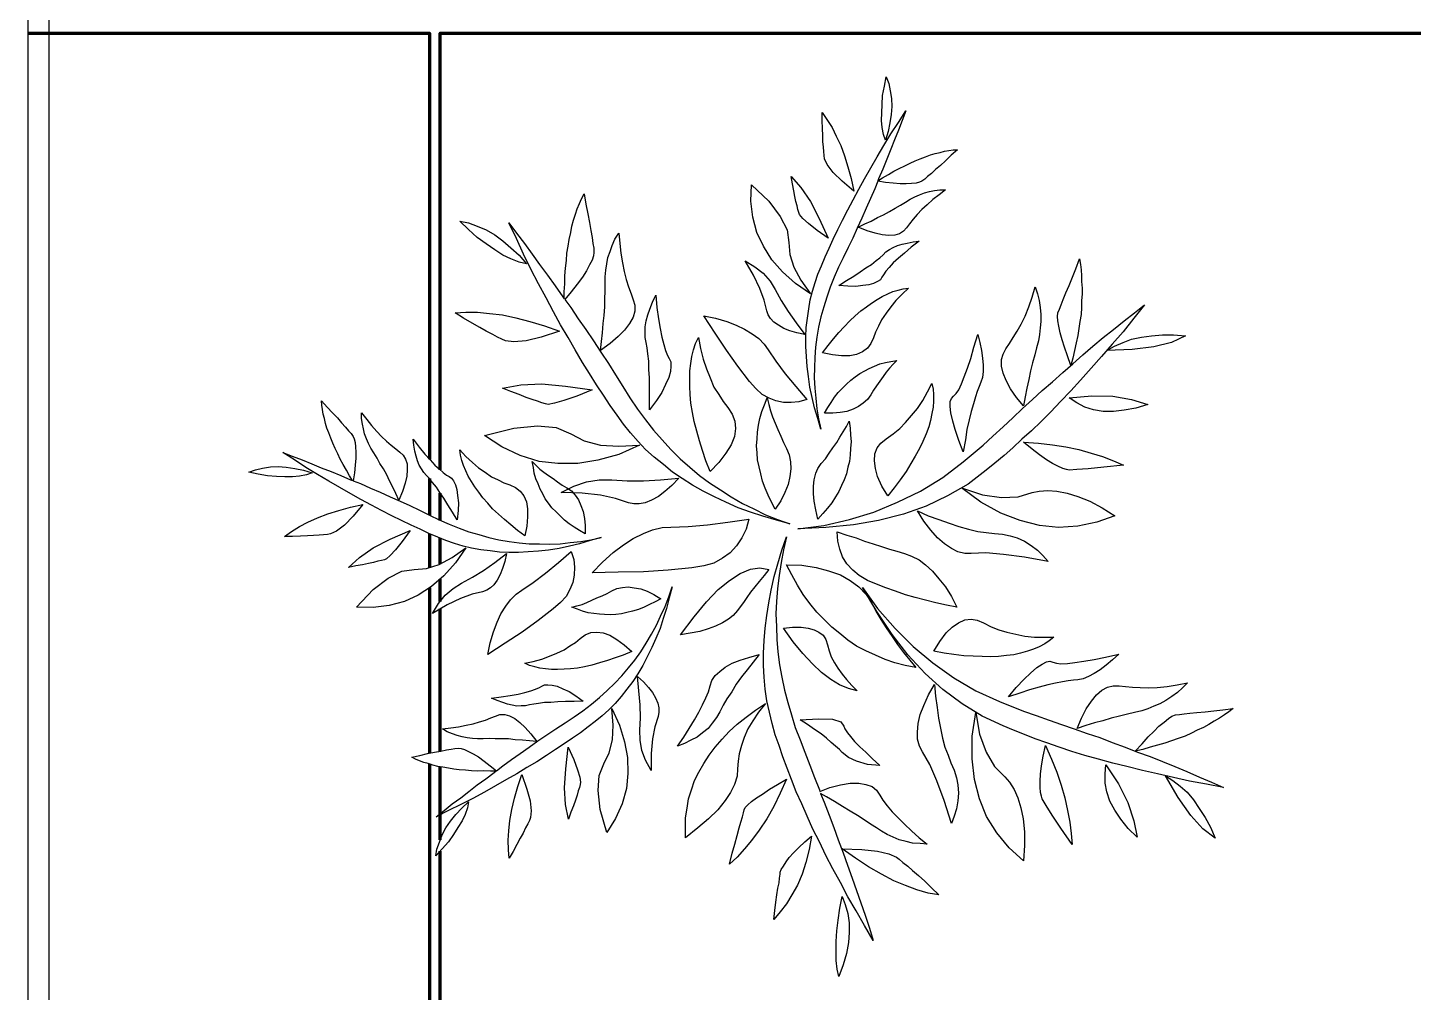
# Model space of a CAD drawing. Header units: millimetres. Extents: x 1825 to 3949, y 402 to 2672.
# Drawn here: x 2618.2 to 2682.7, y 1240.5 to 1285.5 of the extents above; entities that cross this region are included whole.
import ezdxf

# ---------------------------------------------------------------- set-up
doc = ezdxf.new("R2010")
doc.units = ezdxf.units.MM
doc.header["$MEASUREMENT"] = 0
doc.linetypes.add('ACAD_ISO04W100', pattern=[30, 24, -3, 0, -3])
doc.layers.add('A-DETL-MCUT', color=4, linetype='Continuous', lineweight=25)
doc.layers.add('A-WALL-PATT', color=5, linetype='Continuous', lineweight=18)
doc.layers.add('ALBERI', color=94, linetype='Continuous')
doc.layers.add('linee sezione', color=3, linetype='ACAD_ISO04W100')

msp = doc.modelspace()

# ---------------------------------------------------------------- linework, layer by layer
at = {"layer": 'A-DETL-MCUT'}
msp.add_lwpolyline([(2619.196, 1357.003), (2618.196, 1357.003), (2618.196, 1227.304), (2619.196, 1227.304)], close=True, dxfattribs=at)
at = {"layer": 'A-WALL-PATT', "lineweight": 100}
for points in [[(2618.196, 1285.213), (2636.905, 1285.213), (2636.905, 1265.37)], [(2637.405, 1285.213), (2690.273, 1285.213)], [(2637.405, 1264.871), (2637.405, 1285.213), (2682.718, 1285.213)], [(2636.905, 1264.474), (2636.905, 1262.768)], [(2637.405, 1262.524), (2637.405, 1263.794)], [(2636.905, 1261.903), (2636.905, 1260.326)], [(2637.405, 1260.492), (2637.405, 1261.698)], [(2637.405, 1258.744), (2637.405, 1259.792)], [(2636.905, 1259.379), (2636.905, 1251.678)], [(2637.405, 1251.768), (2637.405, 1258.402)], [(2636.905, 1251.178), (2636.905, 1227.302)], [(2637.405, 1247.644), (2637.405, 1251.051)], [(2637.405, 1227.302), (2637.405, 1247.124)]]:
    msp.add_lwpolyline(points, dxfattribs=at)
at = {"layer": 'ALBERI', "linetype": 'Continuous'}
for points in [[(2658.172, 1283.168), (2658.291, 1282.865), (2658.359, 1282.529), (2658.421, 1282.165), (2658.438, 1281.798), (2658.41, 1281.426), (2658.349, 1281.032), (2658.27, 1280.628), (2658.147, 1280.22), (2658.049, 1280.49), (2657.992, 1280.809), (2657.951, 1281.138), (2657.962, 1281.5), (2657.979, 1281.889), (2658.002, 1282.305), (2658.087, 1282.737), (2658.172, 1283.168)], [(2657.78, 1278.311), (2657.642, 1277.965), (2657.434, 1277.503), (2657.242, 1277.053), (2657.034, 1276.591), (2656.826, 1276.13), (2656.618, 1275.669), (2656.399, 1275.224), (2656.174, 1274.752), (2655.955, 1274.308), (2655.747, 1273.847), (2655.566, 1273.379), (2655.403, 1272.922), (2655.267, 1272.459), (2655.131, 1271.995), (2655.023, 1271.525), (2654.942, 1271.049), (2654.879, 1270.584), (2654.843, 1270.112), (2654.834, 1269.633), (2654.826, 1269.155), (2654.845, 1268.671), (2654.898, 1268.207), (2654.945, 1267.716), (2655.026, 1267.246), (2655.135, 1266.77), (2654.988, 1267.27), (2654.841, 1267.769), (2654.733, 1268.245), (2654.624, 1268.721), (2654.55, 1269.219), (2654.496, 1269.682), (2654.46, 1270.156), (2654.434, 1270.613), (2654.436, 1271.064), (2654.449, 1271.498), (2654.506, 1271.935), (2654.563, 1272.373), (2654.631, 1272.794), (2654.738, 1273.192), (2654.861, 1273.6), (2654.994, 1273.991), (2655.156, 1274.376), (2655.324, 1274.788), (2655.519, 1275.194), (2655.704, 1275.617), (2655.923, 1276.062), (2656.142, 1276.506), (2656.384, 1276.989), (2656.637, 1277.454), (2656.896, 1277.947), (2657.166, 1278.424), (2657.459, 1278.938), (2657.752, 1279.453), (2658.062, 1279.978), (2658.389, 1280.514), (2658.744, 1281.043), (2659.088, 1281.589), (2658.914, 1281.149), (2658.751, 1280.692), (2658.559, 1280.242), (2658.385, 1279.802), (2658.205, 1279.334), (2658.014, 1278.883), (2657.822, 1278.432), (2657.786, 1278.339), (2658.007, 1278.477), (2658.273, 1278.62), (2658.528, 1278.779), (2658.777, 1278.911), (2659.036, 1279.026), (2659.285, 1279.158), (2659.527, 1279.262), (2659.752, 1279.356), (2660.005, 1279.443), (2660.23, 1279.536), (2660.449, 1279.602), (2660.679, 1279.651), (2660.881, 1279.707), (2661.093, 1279.745), (2661.289, 1279.773), (2661.495, 1279.783), (2661.204, 1279.53), (2660.94, 1279.271), (2660.7, 1279.05), (2660.467, 1278.856), (2660.277, 1278.667), (2660.101, 1278.533), (2659.969, 1278.403), (2659.833, 1278.318), (2659.721, 1278.271), (2659.563, 1278.22), (2659.357, 1278.21), (2659.106, 1278.195), (2658.828, 1278.186), (2658.501, 1278.218), (2658.146, 1278.256), (2657.78, 1278.311)], [(2656.67, 1277.854), (2656.122, 1278.315), (2655.705, 1278.717), (2655.427, 1279.086), (2655.301, 1279.363), (2655.278, 1279.514), (2655.261, 1279.692), (2655.25, 1279.898), (2655.224, 1280.166), (2655.216, 1280.445), (2655.203, 1280.768), (2655.186, 1281.135), (2655.186, 1281.514), (2655.415, 1281.184), (2655.649, 1280.81), (2655.849, 1280.415), (2656.053, 1279.975), (2656.234, 1279.497), (2656.392, 1278.98), (2656.543, 1278.436), (2656.67, 1277.854)], [(2655.466, 1275.658), (2654.953, 1276.023), (2654.562, 1276.346), (2654.296, 1276.582), (2654.135, 1276.765), (2654.099, 1276.86), (2654.058, 1277.001), (2654.024, 1277.169), (2653.969, 1277.371), (2653.92, 1277.6), (2653.867, 1277.874), (2653.809, 1278.193), (2653.741, 1278.529), (2654.205, 1278.015), (2654.653, 1277.373), (2655.053, 1276.582), (2655.466, 1275.658)], [(2643.208, 1272.813), (2643.484, 1272.437), (2643.835, 1271.911), (2644.186, 1271.409), (2644.537, 1270.883), (2644.888, 1270.357), (2645.238, 1269.83), (2645.564, 1269.304), (2645.915, 1268.752), (2646.241, 1268.226), (2646.592, 1267.7), (2646.968, 1267.198), (2647.344, 1266.722), (2647.745, 1266.271), (2648.146, 1265.82), (2648.572, 1265.393), (2649.024, 1264.992), (2649.475, 1264.616), (2649.951, 1264.265), (2650.452, 1263.94), (2650.954, 1263.614), (2651.48, 1263.313), (2652.006, 1263.062), (2652.558, 1262.787), (2653.109, 1262.561), (2653.686, 1262.36), (2653.059, 1262.536), (2652.433, 1262.711), (2651.856, 1262.912), (2651.28, 1263.112), (2650.703, 1263.363), (2650.177, 1263.614), (2649.65, 1263.889), (2649.149, 1264.165), (2648.673, 1264.466), (2648.221, 1264.767), (2647.795, 1265.118), (2647.369, 1265.469), (2646.968, 1265.82), (2646.617, 1266.196), (2646.266, 1266.597), (2645.94, 1266.998), (2645.64, 1267.424), (2645.314, 1267.875), (2645.013, 1268.351), (2644.687, 1268.828), (2644.361, 1269.354), (2644.035, 1269.88), (2643.684, 1270.457), (2643.358, 1271.033), (2643.008, 1271.635), (2642.682, 1272.237), (2642.331, 1272.888), (2641.98, 1273.54), (2641.629, 1274.217), (2641.278, 1274.919), (2640.952, 1275.646), (2640.601, 1276.373), (2640.952, 1275.896), (2641.328, 1275.42), (2641.679, 1274.919), (2642.03, 1274.443), (2642.406, 1273.941), (2642.757, 1273.44), (2643.108, 1272.939), (2643.183, 1272.838), (2643.183, 1273.164), (2643.208, 1273.54), (2643.208, 1273.916), (2643.233, 1274.267), (2643.283, 1274.618), (2643.308, 1274.969), (2643.358, 1275.295), (2643.409, 1275.596), (2643.484, 1275.921), (2643.534, 1276.222), (2643.609, 1276.498), (2643.709, 1276.774), (2643.785, 1277.024), (2643.885, 1277.275), (2643.985, 1277.501), (2644.11, 1277.726), (2644.186, 1277.25), (2644.286, 1276.799), (2644.361, 1276.398), (2644.411, 1276.022), (2644.486, 1275.696), (2644.512, 1275.42), (2644.562, 1275.195), (2644.562, 1274.994), (2644.537, 1274.844), (2644.486, 1274.643), (2644.361, 1274.417), (2644.211, 1274.142), (2644.035, 1273.841), (2643.785, 1273.515), (2643.509, 1273.164), (2643.208, 1272.813)], [(2654.65, 1273.066), (2653.947, 1273.549), (2653.345, 1274.095), (2652.849, 1274.66), (2652.456, 1275.289), (2652.152, 1275.927), (2651.967, 1276.639), (2651.877, 1277.387), (2651.894, 1278.154), (2652.706, 1277.385), (2653.242, 1276.679), (2653.563, 1276.053), (2653.646, 1275.466), (2653.691, 1274.903), (2653.874, 1274.307), (2654.202, 1273.708), (2654.65, 1273.066)], [(2656.867, 1276.179), (2657.177, 1276.326), (2657.47, 1276.462), (2657.77, 1276.626), (2658.046, 1276.751), (2658.329, 1276.904), (2658.584, 1277.064), (2658.832, 1277.196), (2659.07, 1277.344), (2659.291, 1277.483), (2659.506, 1277.593), (2659.731, 1277.687), (2659.957, 1277.78), (2660.186, 1277.829), (2660.416, 1277.878), (2660.673, 1277.921), (2660.934, 1277.919), (2660.633, 1277.683), (2660.348, 1277.458), (2660.074, 1277.215), (2659.834, 1276.994), (2659.621, 1276.766), (2659.426, 1276.55), (2659.258, 1276.326), (2659.113, 1276.141), (2658.975, 1275.984), (2658.788, 1275.867), (2658.569, 1275.801), (2658.291, 1275.793), (2657.991, 1275.818), (2657.659, 1275.894), (2657.279, 1276.011), (2656.867, 1276.179)], [(2638.32, 1276.448), (2638.721, 1276.373), (2639.122, 1276.222), (2639.548, 1276.047), (2639.949, 1275.821), (2640.325, 1275.545), (2640.701, 1275.22), (2641.077, 1274.869), (2641.428, 1274.468), (2641.077, 1274.543), (2640.701, 1274.693), (2640.325, 1274.869), (2639.949, 1275.119), (2639.548, 1275.395), (2639.122, 1275.696), (2638.721, 1276.072), (2638.32, 1276.448)], [(2644.862, 1270.432), (2644.913, 1270.858), (2644.963, 1271.259), (2644.988, 1271.685), (2645.038, 1272.061), (2645.063, 1272.462), (2645.063, 1272.838), (2645.088, 1273.189), (2645.088, 1273.54), (2645.088, 1273.866), (2645.113, 1274.167), (2645.163, 1274.468), (2645.213, 1274.768), (2645.314, 1275.044), (2645.414, 1275.32), (2645.539, 1275.621), (2645.715, 1275.896), (2645.765, 1275.42), (2645.815, 1274.969), (2645.89, 1274.518), (2645.965, 1274.117), (2646.066, 1273.741), (2646.166, 1273.39), (2646.291, 1273.064), (2646.392, 1272.788), (2646.467, 1272.537), (2646.467, 1272.262), (2646.392, 1271.986), (2646.216, 1271.685), (2645.99, 1271.384), (2645.69, 1271.084), (2645.314, 1270.758), (2644.862, 1270.432)], [(2655.964, 1273.462), (2655.964, 1273.462), (2656.321, 1273.685), (2656.661, 1273.898), (2656.967, 1274.089), (2657.228, 1274.277), (2657.483, 1274.436), (2657.7, 1274.619), (2657.877, 1274.753), (2658.025, 1274.893), (2658.157, 1275.023), (2658.327, 1275.129), (2658.497, 1275.236), (2658.705, 1275.319), (2658.924, 1275.385), (2659.154, 1275.434), (2659.428, 1275.487), (2659.713, 1275.523), (2659.343, 1275.244), (2659.018, 1274.97), (2658.744, 1274.728), (2658.504, 1274.507), (2658.308, 1274.29), (2658.153, 1274.122), (2658.043, 1273.958), (2657.973, 1273.843), (2657.902, 1273.728), (2657.766, 1273.643), (2657.586, 1273.554), (2657.367, 1273.488), (2657.082, 1273.452), (2656.753, 1273.411), (2656.391, 1273.422), (2655.964, 1273.462)], [(2654.39, 1271.177), (2654.013, 1271.249), (2653.688, 1271.353), (2653.407, 1271.461), (2653.15, 1271.608), (2652.938, 1271.759), (2652.787, 1271.924), (2652.68, 1272.094), (2652.608, 1272.286), (2652.489, 1272.779), (2652.293, 1273.319), (2651.999, 1273.939), (2651.602, 1274.613), (2652.061, 1274.332), (2652.442, 1274.026), (2652.765, 1273.661), (2653.009, 1273.27), (2653.284, 1272.756), (2653.603, 1272.246), (2653.977, 1271.723), (2654.39, 1271.177)], [(2666.771, 1269.73), (2666.62, 1270.181), (2666.47, 1270.582), (2666.37, 1270.933), (2666.269, 1271.259), (2666.219, 1271.56), (2666.169, 1271.811), (2666.144, 1272.011), (2666.169, 1272.187), (2666.244, 1272.362), (2666.32, 1272.563), (2666.42, 1272.813), (2666.545, 1273.114), (2666.696, 1273.465), (2666.846, 1273.841), (2666.996, 1274.242), (2667.172, 1274.693), (2667.222, 1274.443), (2667.247, 1274.192), (2667.272, 1273.916), (2667.272, 1273.64), (2667.297, 1273.34), (2667.297, 1273.064), (2667.272, 1272.738), (2667.272, 1272.437), (2667.247, 1272.111), (2667.197, 1271.785), (2667.147, 1271.46), (2667.097, 1271.134), (2667.021, 1270.783), (2666.946, 1270.432), (2666.871, 1270.081), (2666.771, 1269.73)], [(2647.144, 1267.675), (2647.144, 1267.675), (2647.144, 1268.201), (2647.144, 1268.702), (2647.144, 1269.153), (2647.118, 1269.555), (2647.118, 1269.931), (2647.068, 1270.281), (2647.043, 1270.557), (2646.993, 1270.808), (2646.943, 1271.033), (2646.943, 1271.284), (2646.943, 1271.535), (2646.993, 1271.811), (2647.068, 1272.086), (2647.169, 1272.362), (2647.294, 1272.688), (2647.444, 1273.014), (2647.494, 1272.437), (2647.57, 1271.911), (2647.645, 1271.46), (2647.72, 1271.059), (2647.82, 1270.708), (2647.896, 1270.432), (2647.996, 1270.206), (2648.071, 1270.056), (2648.146, 1269.905), (2648.146, 1269.705), (2648.121, 1269.454), (2648.046, 1269.179), (2647.896, 1268.853), (2647.72, 1268.477), (2647.469, 1268.101), (2647.144, 1267.675)], [(2655.21, 1270.318), (2655.21, 1270.318), (2655.465, 1270.667), (2655.724, 1270.971), (2655.967, 1271.264), (2656.22, 1271.541), (2656.472, 1271.817), (2656.73, 1272.049), (2656.987, 1272.281), (2657.248, 1272.468), (2657.493, 1272.644), (2657.748, 1272.804), (2657.986, 1272.953), (2658.245, 1273.067), (2658.487, 1273.172), (2658.723, 1273.248), (2658.97, 1273.308), (2659.21, 1273.34), (2658.912, 1273.059), (2658.625, 1272.761), (2658.383, 1272.468), (2658.169, 1272.168), (2657.954, 1271.868), (2657.812, 1271.567), (2657.676, 1271.292), (2657.584, 1271.022), (2657.465, 1270.759), (2657.298, 1270.535), (2657.07, 1270.37), (2656.794, 1270.244), (2656.475, 1270.187), (2656.097, 1270.187), (2655.669, 1270.227), (2655.21, 1270.318)], [(2664.565, 1267.85), (2664.239, 1268.251), (2663.963, 1268.652), (2663.763, 1269.028), (2663.612, 1269.379), (2663.537, 1269.705), (2663.537, 1270.006), (2663.612, 1270.256), (2663.738, 1270.507), (2663.913, 1270.758), (2664.089, 1271.033), (2664.264, 1271.334), (2664.465, 1271.66), (2664.64, 1272.036), (2664.816, 1272.462), (2664.966, 1272.913), (2665.116, 1273.39), (2665.217, 1273.064), (2665.292, 1272.763), (2665.342, 1272.437), (2665.367, 1272.111), (2665.367, 1271.785), (2665.342, 1271.485), (2665.317, 1271.184), (2665.267, 1270.883), (2665.166, 1270.557), (2665.091, 1270.231), (2664.991, 1269.855), (2664.891, 1269.479), (2664.816, 1269.078), (2664.715, 1268.677), (2664.64, 1268.276), (2664.565, 1267.85)], [(2670.205, 1272.563), (2669.704, 1271.936), (2669.202, 1271.309), (2668.701, 1270.733), (2668.2, 1270.156), (2667.723, 1269.605), (2667.222, 1269.053), (2666.771, 1268.552), (2666.294, 1268.051), (2665.843, 1267.574), (2665.392, 1267.123), (2664.941, 1266.697), (2664.49, 1266.296), (2664.064, 1265.895), (2663.662, 1265.544), (2663.236, 1265.193), (2662.835, 1264.867), (2661.983, 1264.215), (2661.03, 1263.664), (2660.028, 1263.188), (2658.975, 1262.812), (2657.822, 1262.511), (2656.644, 1262.31), (2655.365, 1262.185), (2654.062, 1262.135), (2655.265, 1262.285), (2656.468, 1262.561), (2657.596, 1262.912), (2658.699, 1263.363), (2659.777, 1263.889), (2660.805, 1264.516), (2661.757, 1265.243), (2662.685, 1266.02), (2663.136, 1266.446), (2663.612, 1266.872), (2664.064, 1267.299), (2664.515, 1267.725), (2664.991, 1268.151), (2665.442, 1268.577), (2665.918, 1268.978), (2666.395, 1269.404), (2666.871, 1269.805), (2667.322, 1270.231), (2667.798, 1270.632), (2668.275, 1271.033), (2668.751, 1271.409), (2669.252, 1271.811), (2669.729, 1272.187), (2670.205, 1272.563)], [(2642.957, 1271.334), (2642.105, 1271.059), (2641.403, 1270.883), (2640.827, 1270.833), (2640.451, 1270.883), (2640.275, 1270.958), (2640.075, 1271.059), (2639.849, 1271.184), (2639.548, 1271.334), (2639.248, 1271.51), (2638.897, 1271.71), (2638.496, 1271.936), (2638.094, 1272.187), (2638.596, 1272.212), (2639.147, 1272.212), (2639.699, 1272.161), (2640.3, 1272.086), (2640.927, 1271.961), (2641.579, 1271.785), (2642.256, 1271.585), (2642.957, 1271.334)], [(2654.48, 1268.158), (2654.104, 1268.041), (2653.746, 1268.007), (2653.385, 1268.018), (2653.036, 1268.083), (2652.718, 1268.215), (2652.394, 1268.391), (2652.107, 1268.661), (2651.805, 1268.993), (2651.27, 1269.698), (2650.729, 1270.448), (2650.213, 1271.237), (2649.685, 1272.042), (2650.227, 1271.932), (2650.746, 1271.783), (2651.186, 1271.609), (2651.581, 1271.431), (2651.937, 1271.203), (2652.236, 1270.989), (2652.496, 1270.725), (2652.683, 1270.464), (2653.04, 1269.931), (2653.474, 1269.35), (2653.963, 1268.757), (2654.48, 1268.158)], [(2661.757, 1265.719), (2661.557, 1266.246), (2661.381, 1266.747), (2661.281, 1267.148), (2661.181, 1267.524), (2661.156, 1267.825), (2661.156, 1268.051), (2661.206, 1268.201), (2661.306, 1268.301), (2661.432, 1268.427), (2661.557, 1268.602), (2661.682, 1268.878), (2661.808, 1269.204), (2661.958, 1269.605), (2662.108, 1270.056), (2662.259, 1270.582), (2662.434, 1271.184), (2662.534, 1270.808), (2662.61, 1270.432), (2662.66, 1270.081), (2662.685, 1269.755), (2662.685, 1269.454), (2662.66, 1269.179), (2662.585, 1268.953), (2662.509, 1268.752), (2662.409, 1268.527), (2662.334, 1268.276), (2662.234, 1267.95), (2662.133, 1267.599), (2662.033, 1267.198), (2661.933, 1266.747), (2661.858, 1266.271), (2661.757, 1265.719)], [(2668.45, 1270.432), (2668.801, 1270.632), (2669.202, 1270.808), (2669.603, 1270.958), (2670.054, 1271.059), (2670.531, 1271.109), (2671.032, 1271.159), (2671.558, 1271.159), (2672.11, 1271.109), (2671.458, 1270.808), (2670.631, 1270.607), (2669.628, 1270.482), (2668.45, 1270.432), (2668.45, 1270.432)], [(2649.976, 1264.792), (2649.976, 1264.792), (2649.776, 1265.293), (2649.625, 1265.769), (2649.475, 1266.221), (2649.349, 1266.672), (2649.224, 1267.123), (2649.149, 1267.549), (2649.074, 1267.975), (2649.049, 1268.376), (2649.024, 1268.752), (2649.024, 1269.128), (2649.024, 1269.479), (2649.074, 1269.83), (2649.124, 1270.156), (2649.199, 1270.457), (2649.299, 1270.758), (2649.425, 1271.033), (2649.525, 1270.532), (2649.65, 1270.031), (2649.801, 1269.58), (2649.976, 1269.153), (2650.152, 1268.727), (2650.377, 1268.376), (2650.578, 1268.051), (2650.803, 1267.775), (2651.004, 1267.474), (2651.129, 1267.148), (2651.154, 1266.797), (2651.104, 1266.421), (2650.954, 1266.045), (2650.703, 1265.644), (2650.377, 1265.218), (2649.976, 1264.792)], [(2655.307, 1267.516), (2655.307, 1267.516), (2655.453, 1267.774), (2655.611, 1268.014), (2655.768, 1268.254), (2655.936, 1268.477), (2656.142, 1268.677), (2656.331, 1268.867), (2656.52, 1269.056), (2656.73, 1269.211), (2656.941, 1269.366), (2657.173, 1269.487), (2657.387, 1269.598), (2657.629, 1269.702), (2657.872, 1269.807), (2658.135, 1269.877), (2658.393, 1269.919), (2658.667, 1269.973), (2658.495, 1269.794), (2658.322, 1269.615), (2658.178, 1269.43), (2658.027, 1269.218), (2657.876, 1269.005), (2657.725, 1268.793), (2657.575, 1268.58), (2657.451, 1268.361), (2657.3, 1268.148), (2657.101, 1267.976), (2656.89, 1267.821), (2656.631, 1267.706), (2656.344, 1267.598), (2656.025, 1267.54), (2655.685, 1267.517), (2655.307, 1267.516)], [(2644.486, 1268.602), (2643.76, 1268.301), (2643.158, 1268.101), (2642.732, 1267.975), (2642.431, 1267.925), (2642.306, 1267.95), (2642.13, 1268), (2641.93, 1268.076), (2641.679, 1268.151), (2641.403, 1268.251), (2641.077, 1268.376), (2640.701, 1268.527), (2640.3, 1268.677), (2641.153, 1268.828), (2642.13, 1268.878), (2643.233, 1268.777), (2644.486, 1268.602)], [(2658.248, 1263.664), (2657.972, 1264.115), (2657.772, 1264.566), (2657.672, 1264.942), (2657.621, 1265.293), (2657.646, 1265.619), (2657.747, 1265.895), (2657.922, 1266.12), (2658.173, 1266.321), (2658.499, 1266.547), (2658.8, 1266.797), (2659.075, 1267.073), (2659.351, 1267.399), (2659.627, 1267.725), (2659.877, 1268.101), (2660.103, 1268.502), (2660.304, 1268.903), (2660.354, 1268.627), (2660.379, 1268.376), (2660.379, 1268.076), (2660.354, 1267.8), (2660.304, 1267.499), (2660.228, 1267.173), (2660.153, 1266.872), (2660.028, 1266.547), (2659.877, 1266.196), (2659.727, 1265.87), (2659.526, 1265.519), (2659.326, 1265.168), (2659.1, 1264.792), (2658.825, 1264.416), (2658.549, 1264.04), (2658.248, 1263.664)], [(2633.352, 1264.371), (2633.699, 1264.233), (2634.16, 1264.025), (2634.611, 1263.833), (2635.072, 1263.625), (2635.533, 1263.417), (2635.995, 1263.209), (2636.439, 1262.99), (2636.911, 1262.765), (2637.355, 1262.546), (2637.817, 1262.338), (2638.284, 1262.157), (2638.741, 1261.994), (2639.205, 1261.858), (2639.668, 1261.722), (2640.138, 1261.614), (2640.614, 1261.533), (2641.08, 1261.47), (2641.552, 1261.434), (2642.03, 1261.425), (2642.508, 1261.417), (2642.993, 1261.436), (2643.456, 1261.489), (2643.947, 1261.536), (2644.417, 1261.617), (2644.893, 1261.726), (2644.394, 1261.579), (2643.894, 1261.432), (2643.418, 1261.324), (2642.942, 1261.215), (2642.444, 1261.14), (2641.981, 1261.087), (2641.507, 1261.051), (2641.05, 1261.025), (2640.599, 1261.027), (2640.166, 1261.04), (2639.728, 1261.097), (2639.29, 1261.154), (2638.869, 1261.222), (2638.472, 1261.328), (2638.063, 1261.452), (2637.672, 1261.585), (2637.287, 1261.747), (2636.875, 1261.915), (2636.469, 1262.11), (2636.046, 1262.295), (2635.602, 1262.514), (2635.157, 1262.732), (2634.675, 1262.975), (2634.209, 1263.227), (2633.716, 1263.487), (2633.24, 1263.756), (2632.725, 1264.05), (2632.211, 1264.343), (2631.686, 1264.653), (2631.15, 1264.98), (2630.62, 1265.335), (2630.074, 1265.679), (2630.514, 1265.505), (2630.971, 1265.342), (2631.422, 1265.15), (2631.862, 1264.976), (2632.33, 1264.796), (2632.78, 1264.604), (2633.231, 1264.413), (2633.324, 1264.377), (2633.186, 1264.598), (2633.044, 1264.864), (2632.884, 1265.119), (2632.752, 1265.368), (2632.637, 1265.627), (2632.506, 1265.876), (2632.401, 1266.118), (2632.308, 1266.343), (2632.221, 1266.596), (2632.127, 1266.821), (2632.061, 1267.04), (2632.012, 1267.27), (2631.957, 1267.472), (2631.918, 1267.684), (2631.891, 1267.88), (2631.88, 1268.086), (2632.133, 1267.795), (2632.392, 1267.531), (2632.614, 1267.291), (2632.807, 1267.057), (2632.996, 1266.868), (2633.13, 1266.692), (2633.26, 1266.56), (2633.345, 1266.424), (2633.392, 1266.312), (2633.443, 1266.154), (2633.454, 1265.948), (2633.469, 1265.697), (2633.477, 1265.419), (2633.445, 1265.091), (2633.407, 1264.736), (2633.352, 1264.371)], [(2653.009, 1263.037), (2653.009, 1263.037), (2652.834, 1263.363), (2652.683, 1263.689), (2652.533, 1264.015), (2652.408, 1264.341), (2652.332, 1264.692), (2652.257, 1265.017), (2652.182, 1265.343), (2652.157, 1265.669), (2652.132, 1265.995), (2652.157, 1266.321), (2652.182, 1266.622), (2652.232, 1266.948), (2652.282, 1267.273), (2652.382, 1267.599), (2652.508, 1267.9), (2652.633, 1268.226), (2652.708, 1267.925), (2652.784, 1267.624), (2652.884, 1267.349), (2653.009, 1267.048), (2653.134, 1266.747), (2653.26, 1266.446), (2653.385, 1266.145), (2653.536, 1265.87), (2653.661, 1265.569), (2653.711, 1265.243), (2653.736, 1264.917), (2653.686, 1264.566), (2653.611, 1264.19), (2653.46, 1263.814), (2653.26, 1263.438), (2653.009, 1263.037)], [(2666.696, 1268.226), (2666.696, 1268.226), (2667.748, 1268.326), (2668.726, 1268.301), (2669.603, 1268.151), (2670.355, 1267.925), (2669.804, 1267.75), (2669.252, 1267.649), (2668.751, 1267.599), (2668.275, 1267.599), (2667.824, 1267.675), (2667.422, 1267.8), (2667.046, 1268), (2666.696, 1268.226)], [(2635.484, 1263.457), (2635.338, 1263.768), (2635.202, 1264.061), (2635.038, 1264.361), (2634.912, 1264.637), (2634.759, 1264.92), (2634.6, 1265.175), (2634.468, 1265.423), (2634.319, 1265.661), (2634.181, 1265.882), (2634.07, 1266.097), (2633.976, 1266.322), (2633.883, 1266.548), (2633.834, 1266.777), (2633.785, 1267.007), (2633.742, 1267.264), (2633.744, 1267.525), (2633.98, 1267.224), (2634.206, 1266.939), (2634.448, 1266.665), (2634.669, 1266.425), (2634.897, 1266.212), (2635.114, 1266.017), (2635.337, 1265.849), (2635.522, 1265.704), (2635.679, 1265.566), (2635.796, 1265.379), (2635.862, 1265.16), (2635.871, 1264.882), (2635.845, 1264.582), (2635.769, 1264.25), (2635.652, 1263.87), (2635.484, 1263.457)], [(2646.692, 1266.02), (2645.715, 1265.594), (2644.737, 1265.318), (2643.81, 1265.168), (2642.882, 1265.168), (2642.005, 1265.268), (2641.128, 1265.544), (2640.275, 1265.945), (2639.473, 1266.471), (2640.827, 1266.822), (2641.93, 1266.923), (2642.807, 1266.847), (2643.484, 1266.547), (2644.11, 1266.221), (2644.862, 1266.02), (2645.715, 1265.97), (2646.692, 1266.02)], [(2654.989, 1262.586), (2654.889, 1263.012), (2654.814, 1263.413), (2654.789, 1263.764), (2654.789, 1264.115), (2654.814, 1264.416), (2654.889, 1264.717), (2654.989, 1264.942), (2655.14, 1265.168), (2655.34, 1265.393), (2655.516, 1265.644), (2655.691, 1265.895), (2655.867, 1266.145), (2656.017, 1266.396), (2656.168, 1266.647), (2656.318, 1266.897), (2656.443, 1267.148), (2656.493, 1266.822), (2656.518, 1266.496), (2656.544, 1266.196), (2656.518, 1265.87), (2656.493, 1265.569), (2656.468, 1265.268), (2656.393, 1264.992), (2656.318, 1264.692), (2656.218, 1264.416), (2656.092, 1264.14), (2655.967, 1263.864), (2655.817, 1263.614), (2655.641, 1263.338), (2655.441, 1263.087), (2655.215, 1262.837), (2654.989, 1262.586)], [(2638.201, 1262.555), (2638.201, 1262.555), (2637.978, 1262.912), (2637.765, 1263.252), (2637.574, 1263.558), (2637.387, 1263.819), (2637.227, 1264.074), (2637.044, 1264.291), (2636.91, 1264.468), (2636.77, 1264.616), (2636.64, 1264.748), (2636.534, 1264.918), (2636.428, 1265.088), (2636.345, 1265.296), (2636.279, 1265.515), (2636.23, 1265.745), (2636.177, 1266.019), (2636.14, 1266.304), (2636.419, 1265.934), (2636.693, 1265.609), (2636.936, 1265.335), (2637.157, 1265.095), (2637.374, 1264.899), (2637.542, 1264.744), (2637.705, 1264.634), (2637.82, 1264.563), (2637.935, 1264.493), (2638.02, 1264.357), (2638.109, 1264.177), (2638.175, 1263.958), (2638.212, 1263.673), (2638.252, 1263.343), (2638.242, 1262.982), (2638.201, 1262.555)], [(2664.565, 1266.171), (2664.565, 1266.171), (2665.267, 1266.12), (2665.918, 1266.045), (2666.545, 1265.945), (2667.147, 1265.82), (2667.723, 1265.644), (2668.25, 1265.494), (2668.751, 1265.293), (2669.227, 1265.093), (2668.3, 1264.992), (2667.573, 1264.917), (2667.046, 1264.892), (2666.696, 1264.867), (2666.57, 1264.892), (2666.395, 1264.942), (2666.169, 1265.043), (2665.918, 1265.168), (2665.643, 1265.343), (2665.317, 1265.569), (2664.966, 1265.845), (2664.565, 1266.171)], [(2641.345, 1261.801), (2641.345, 1261.801), (2640.997, 1262.056), (2640.693, 1262.315), (2640.399, 1262.558), (2640.123, 1262.811), (2639.846, 1263.063), (2639.615, 1263.321), (2639.383, 1263.578), (2639.196, 1263.839), (2639.019, 1264.083), (2638.86, 1264.338), (2638.711, 1264.576), (2638.596, 1264.836), (2638.492, 1265.078), (2638.415, 1265.314), (2638.356, 1265.561), (2638.324, 1265.801), (2638.604, 1265.503), (2638.902, 1265.216), (2639.195, 1264.974), (2639.495, 1264.76), (2639.795, 1264.545), (2640.097, 1264.403), (2640.371, 1264.267), (2640.641, 1264.175), (2640.905, 1264.056), (2641.128, 1263.889), (2641.294, 1263.661), (2641.419, 1263.385), (2641.477, 1263.066), (2641.477, 1262.688), (2641.437, 1262.26), (2641.345, 1261.801)], [(2628.495, 1264.763), (2628.799, 1264.882), (2629.135, 1264.95), (2629.498, 1265.012), (2629.866, 1265.029), (2630.238, 1265.001), (2630.631, 1264.94), (2631.035, 1264.861), (2631.443, 1264.738), (2631.173, 1264.64), (2630.854, 1264.583), (2630.525, 1264.542), (2630.164, 1264.553), (2629.775, 1264.57), (2629.358, 1264.593), (2628.926, 1264.678), (2628.495, 1264.763)], [(2644.147, 1261.898), (2644.147, 1261.898), (2643.89, 1262.044), (2643.649, 1262.202), (2643.409, 1262.359), (2643.186, 1262.527), (2642.986, 1262.733), (2642.797, 1262.922), (2642.608, 1263.111), (2642.452, 1263.321), (2642.297, 1263.532), (2642.176, 1263.763), (2642.065, 1263.978), (2641.961, 1264.22), (2641.857, 1264.463), (2641.787, 1264.726), (2641.744, 1264.983), (2641.691, 1265.258), (2641.869, 1265.085), (2642.048, 1264.913), (2642.233, 1264.769), (2642.446, 1264.618), (2642.658, 1264.467), (2642.871, 1264.316), (2643.083, 1264.165), (2643.302, 1264.042), (2643.515, 1263.891), (2643.687, 1263.692), (2643.842, 1263.481), (2643.957, 1263.222), (2644.066, 1262.935), (2644.123, 1262.616), (2644.147, 1262.276), (2644.147, 1261.898)], [(2648.522, 1264.491), (2648.196, 1264.14), (2647.87, 1263.864), (2647.57, 1263.639), (2647.244, 1263.463), (2646.943, 1263.338), (2646.667, 1263.288), (2646.417, 1263.288), (2646.166, 1263.338), (2645.564, 1263.539), (2644.862, 1263.689), (2644.01, 1263.789), (2643.033, 1263.814), (2643.634, 1264.115), (2644.211, 1264.316), (2644.812, 1264.416), (2645.389, 1264.416), (2646.116, 1264.366), (2646.868, 1264.366), (2647.67, 1264.416), (2648.522, 1264.491)], [(2661.682, 1264.04), (2662.66, 1263.714), (2663.537, 1263.589), (2664.314, 1263.614), (2664.966, 1263.814), (2665.292, 1263.889), (2665.693, 1263.915), (2666.119, 1263.889), (2666.595, 1263.789), (2667.097, 1263.639), (2667.648, 1263.413), (2668.225, 1263.112), (2668.826, 1262.736), (2667.974, 1262.436), (2667.097, 1262.26), (2666.194, 1262.185), (2665.317, 1262.285), (2664.414, 1262.511), (2663.512, 1262.862), (2662.585, 1263.363), (2661.682, 1264.04)], [(2633.809, 1263.261), (2633.348, 1262.713), (2632.947, 1262.296), (2632.577, 1262.017), (2632.301, 1261.892), (2632.15, 1261.869), (2631.971, 1261.851), (2631.765, 1261.841), (2631.497, 1261.815), (2631.219, 1261.807), (2630.896, 1261.794), (2630.528, 1261.777), (2630.15, 1261.777), (2630.479, 1262.006), (2630.853, 1262.24), (2631.248, 1262.44), (2631.688, 1262.644), (2632.166, 1262.825), (2632.683, 1262.983), (2633.227, 1263.134), (2633.809, 1263.261)], [(2659.627, 1262.962), (2659.627, 1262.962), (2660.128, 1262.736), (2660.629, 1262.561), (2661.106, 1262.385), (2661.557, 1262.235), (2662.008, 1262.11), (2662.434, 1262.009), (2662.835, 1261.959), (2663.211, 1261.909), (2663.587, 1261.884), (2663.938, 1261.809), (2664.264, 1261.709), (2664.615, 1261.558), (2664.916, 1261.358), (2665.217, 1261.132), (2665.467, 1260.881), (2665.718, 1260.606), (2664.615, 1260.806), (2663.637, 1260.932), (2662.81, 1261.007), (2662.133, 1260.982), (2661.833, 1260.982), (2661.507, 1261.057), (2661.206, 1261.207), (2660.88, 1261.433), (2660.554, 1261.709), (2660.253, 1262.06), (2659.928, 1262.486), (2659.627, 1262.962)], [(2636.006, 1262.057), (2635.64, 1261.544), (2635.317, 1261.153), (2635.081, 1260.887), (2634.899, 1260.726), (2634.803, 1260.69), (2634.663, 1260.649), (2634.495, 1260.615), (2634.293, 1260.56), (2634.063, 1260.511), (2633.789, 1260.458), (2633.47, 1260.4), (2633.134, 1260.332), (2633.649, 1260.796), (2634.29, 1261.244), (2635.081, 1261.644), (2636.006, 1262.057)], [(2651.781, 1262.586), (2651.656, 1262.11), (2651.455, 1261.709), (2651.204, 1261.333), (2650.904, 1261.007), (2650.553, 1260.756), (2650.152, 1260.531), (2649.675, 1260.405), (2649.124, 1260.305), (2648.021, 1260.205), (2646.868, 1260.129), (2645.69, 1260.104), (2644.486, 1260.079), (2644.963, 1260.581), (2645.464, 1261.032), (2645.94, 1261.383), (2646.392, 1261.684), (2646.868, 1261.909), (2647.294, 1262.085), (2647.745, 1262.185), (2648.146, 1262.21), (2648.948, 1262.235), (2649.851, 1262.31), (2650.803, 1262.436), (2651.781, 1262.586)], [(2655.115, 1249.802), (2655.29, 1249.401), (2655.516, 1248.799), (2655.741, 1248.223), (2655.942, 1247.646), (2656.168, 1247.045), (2656.368, 1246.468), (2656.594, 1245.867), (2656.794, 1245.29), (2656.995, 1244.713), (2657.195, 1244.137), (2657.396, 1243.535), (2657.571, 1242.959), (2657.17, 1243.661), (2656.769, 1244.337), (2656.393, 1244.989), (2656.042, 1245.666), (2655.691, 1246.293), (2655.365, 1246.919), (2655.065, 1247.546), (2654.764, 1248.148), (2654.488, 1248.749), (2654.237, 1249.326), (2653.987, 1249.877), (2653.761, 1250.454), (2653.561, 1250.98), (2653.36, 1251.507), (2653.185, 1252.033), (2653.009, 1252.534), (2652.859, 1253.061), (2652.733, 1253.587), (2652.608, 1254.113), (2652.533, 1254.665), (2652.483, 1255.216), (2652.458, 1255.768), (2652.458, 1256.344), (2652.483, 1256.921), (2652.533, 1257.497), (2652.608, 1258.099), (2652.708, 1258.676), (2652.809, 1259.277), (2652.959, 1259.904), (2653.134, 1260.505), (2653.31, 1261.132), (2653.536, 1261.759), (2653.385, 1261.157), (2653.285, 1260.556), (2653.185, 1259.954), (2653.109, 1259.352), (2653.059, 1258.751), (2653.034, 1258.174), (2653.059, 1257.573), (2653.084, 1256.971), (2653.134, 1256.395), (2653.21, 1255.793), (2653.31, 1255.216), (2653.435, 1254.615), (2653.586, 1254.038), (2653.761, 1253.462), (2653.937, 1252.885), (2654.162, 1252.309), (2654.388, 1251.732), (2654.613, 1251.131), (2654.839, 1250.554), (2655.065, 1249.977), (2655.09, 1249.902), (2655.541, 1250.078), (2656.042, 1250.203), (2656.493, 1250.278), (2656.894, 1250.278), (2657.22, 1250.228), (2657.521, 1250.128), (2657.722, 1249.952), (2657.872, 1249.727), (2658.022, 1249.501), (2658.223, 1249.225), (2658.449, 1248.95), (2658.724, 1248.674), (2659.025, 1248.373), (2659.351, 1248.072), (2659.702, 1247.747), (2660.078, 1247.446), (2659.752, 1247.471), (2659.401, 1247.496), (2659.1, 1247.571), (2658.774, 1247.646), (2658.499, 1247.772), (2658.223, 1247.897), (2657.947, 1248.047), (2657.722, 1248.198), (2657.446, 1248.373), (2657.145, 1248.574), (2656.844, 1248.774), (2656.493, 1248.975), (2656.142, 1249.2), (2655.766, 1249.426), (2655.39, 1249.652), (2655.115, 1249.802)], [(2655.892, 1261.984), (2655.892, 1261.984), (2656.343, 1261.834), (2656.769, 1261.709), (2657.17, 1261.558), (2657.571, 1261.433), (2657.947, 1261.308), (2658.323, 1261.182), (2658.674, 1261.082), (2659.025, 1260.982), (2659.351, 1260.856), (2659.702, 1260.681), (2660.003, 1260.455), (2660.329, 1260.155), (2660.629, 1259.804), (2660.93, 1259.428), (2661.206, 1258.976), (2661.457, 1258.475), (2660.98, 1258.575), (2660.479, 1258.676), (2660.003, 1258.801), (2659.526, 1258.926), (2659.075, 1259.052), (2658.599, 1259.227), (2658.148, 1259.377), (2657.722, 1259.553), (2657.296, 1259.728), (2656.92, 1259.954), (2656.619, 1260.205), (2656.343, 1260.505), (2656.142, 1260.831), (2656.017, 1261.182), (2655.917, 1261.558), (2655.892, 1261.984)], [(2638.597, 1261.241), (2638.115, 1260.538), (2637.569, 1259.936), (2637.003, 1259.44), (2636.374, 1259.047), (2635.737, 1258.743), (2635.025, 1258.558), (2634.276, 1258.468), (2633.509, 1258.485), (2634.278, 1259.297), (2634.984, 1259.833), (2635.611, 1260.154), (2636.197, 1260.237), (2636.761, 1260.282), (2637.356, 1260.465), (2637.955, 1260.793), (2638.597, 1261.241)], [(2640.487, 1260.98), (2640.415, 1260.604), (2640.311, 1260.279), (2640.202, 1259.998), (2640.056, 1259.741), (2639.905, 1259.528), (2639.739, 1259.377), (2639.569, 1259.271), (2639.378, 1259.199), (2638.885, 1259.08), (2638.345, 1258.884), (2637.724, 1258.59), (2637.05, 1258.193), (2637.331, 1258.652), (2637.637, 1259.032), (2638.002, 1259.356), (2638.393, 1259.6), (2638.908, 1259.875), (2639.418, 1260.194), (2639.941, 1260.568), (2640.487, 1260.98)], [(2643.505, 1261.071), (2643.622, 1260.694), (2643.656, 1260.337), (2643.646, 1259.976), (2643.58, 1259.627), (2643.448, 1259.308), (2643.272, 1258.985), (2643.002, 1258.698), (2642.671, 1258.396), (2641.965, 1257.86), (2641.215, 1257.32), (2640.426, 1256.804), (2639.621, 1256.276), (2639.731, 1256.818), (2639.88, 1257.337), (2640.054, 1257.777), (2640.233, 1258.172), (2640.46, 1258.527), (2640.675, 1258.827), (2640.938, 1259.087), (2641.199, 1259.274), (2641.733, 1259.631), (2642.313, 1260.065), (2642.906, 1260.554), (2643.505, 1261.071)], [(2652.708, 1260.23), (2652.708, 1260.23), (2652.483, 1259.954), (2652.257, 1259.678), (2652.057, 1259.428), (2651.856, 1259.177), (2651.681, 1258.926), (2651.53, 1258.701), (2651.38, 1258.5), (2651.254, 1258.325), (2651.054, 1258.099), (2650.828, 1257.924), (2650.553, 1257.748), (2650.227, 1257.598), (2649.876, 1257.472), (2649.5, 1257.347), (2649.049, 1257.272), (2648.597, 1257.197), (2649.224, 1258.024), (2649.801, 1258.726), (2650.352, 1259.302), (2650.878, 1259.728), (2651.38, 1260.054), (2651.856, 1260.255), (2652.282, 1260.305), (2652.708, 1260.23)], [(2653.536, 1260.455), (2654.237, 1260.43), (2654.914, 1260.33), (2655.491, 1260.18), (2656.042, 1259.979), (2656.493, 1259.728), (2656.894, 1259.428), (2657.245, 1259.077), (2657.496, 1258.701), (2657.697, 1258.3), (2657.922, 1257.899), (2658.173, 1257.523), (2658.449, 1257.121), (2658.699, 1256.745), (2658.975, 1256.369), (2659.276, 1256.019), (2659.552, 1255.668), (2659.05, 1255.768), (2658.574, 1255.893), (2658.123, 1256.044), (2657.672, 1256.244), (2657.22, 1256.445), (2656.794, 1256.67), (2656.393, 1256.946), (2656.017, 1257.247), (2655.641, 1257.548), (2655.29, 1257.899), (2654.939, 1258.249), (2654.613, 1258.651), (2654.313, 1259.077), (2654.037, 1259.503), (2653.786, 1259.979), (2653.536, 1260.455)], [(2640.021, 1250.865), (2640.317, 1251.092), (2640.732, 1251.382), (2641.127, 1251.671), (2641.542, 1251.961), (2641.957, 1252.25), (2642.372, 1252.54), (2642.788, 1252.81), (2643.223, 1253.1), (2643.638, 1253.369), (2644.053, 1253.659), (2644.448, 1253.968), (2644.822, 1254.277), (2645.177, 1254.606), (2645.531, 1254.934), (2645.864, 1255.282), (2646.177, 1255.65), (2646.47, 1256.017), (2646.743, 1256.404), (2646.995, 1256.811), (2647.247, 1257.217), (2647.479, 1257.643), (2647.67, 1258.069), (2647.881, 1258.514), (2648.052, 1258.959), (2648.203, 1259.424), (2648.073, 1258.92), (2647.944, 1258.415), (2647.793, 1257.951), (2647.642, 1257.486), (2647.452, 1257.021), (2647.26, 1256.596), (2647.049, 1256.17), (2646.837, 1255.764), (2646.604, 1255.378), (2646.371, 1255.012), (2646.098, 1254.665), (2645.825, 1254.319), (2645.551, 1253.992), (2645.256, 1253.705), (2644.941, 1253.417), (2644.626, 1253.15), (2644.29, 1252.902), (2643.935, 1252.634), (2643.559, 1252.385), (2643.184, 1252.116), (2642.768, 1251.846), (2642.353, 1251.577), (2641.898, 1251.286), (2641.442, 1251.016), (2640.967, 1250.725), (2640.491, 1250.454), (2639.976, 1250.162), (2639.461, 1249.87), (2638.925, 1249.578), (2638.37, 1249.286), (2637.794, 1249.012), (2637.219, 1248.719), (2637.594, 1249.008), (2637.968, 1249.317), (2638.363, 1249.606), (2638.738, 1249.895), (2639.133, 1250.204), (2639.528, 1250.494), (2639.923, 1250.783), (2640.002, 1250.845), (2639.741, 1250.839), (2639.44, 1250.853), (2639.139, 1250.846), (2638.858, 1250.86), (2638.576, 1250.895), (2638.295, 1250.909), (2638.034, 1250.943), (2637.792, 1250.978), (2637.53, 1251.033), (2637.289, 1251.068), (2637.067, 1251.123), (2636.845, 1251.199), (2636.643, 1251.254), (2636.441, 1251.33), (2636.259, 1251.407), (2636.076, 1251.503), (2636.456, 1251.571), (2636.815, 1251.659), (2637.135, 1251.726), (2637.434, 1251.773), (2637.694, 1251.839), (2637.914, 1251.863), (2638.093, 1251.907), (2638.254, 1251.911), (2638.375, 1251.893), (2638.536, 1251.856), (2638.718, 1251.76), (2638.941, 1251.644), (2639.185, 1251.509), (2639.45, 1251.314), (2639.735, 1251.1), (2640.021, 1250.865)], [(2647.673, 1258.871), (2647.673, 1258.871), (2647.415, 1258.725), (2647.157, 1258.599), (2646.899, 1258.473), (2646.641, 1258.368), (2646.361, 1258.301), (2646.102, 1258.236), (2645.843, 1258.17), (2645.582, 1258.144), (2645.322, 1258.119), (2645.061, 1258.133), (2644.82, 1258.148), (2644.559, 1258.183), (2644.297, 1258.217), (2644.035, 1258.292), (2643.792, 1258.387), (2643.529, 1258.482), (2643.769, 1258.547), (2644.008, 1258.612), (2644.227, 1258.697), (2644.465, 1258.803), (2644.704, 1258.908), (2644.942, 1259.013), (2645.181, 1259.119), (2645.399, 1259.244), (2645.637, 1259.349), (2645.897, 1259.395), (2646.157, 1259.42), (2646.439, 1259.386), (2646.741, 1259.332), (2647.044, 1259.219), (2647.348, 1259.065), (2647.673, 1258.871)], [(2673.88, 1250.084), (2673.091, 1250.231), (2672.302, 1250.378), (2671.557, 1250.548), (2670.812, 1250.718), (2670.101, 1250.878), (2669.379, 1251.061), (2668.724, 1251.222), (2668.057, 1251.406), (2667.424, 1251.579), (2666.814, 1251.764), (2666.225, 1251.961), (2665.659, 1252.17), (2665.104, 1252.357), (2664.606, 1252.545), (2664.095, 1252.755), (2663.619, 1252.955), (2662.642, 1253.4), (2661.707, 1253.98), (2660.814, 1254.64), (2659.986, 1255.391), (2659.177, 1256.266), (2658.445, 1257.21), (2657.732, 1258.279), (2657.073, 1259.404), (2657.773, 1258.414), (2658.583, 1257.483), (2659.425, 1256.654), (2660.342, 1255.894), (2661.315, 1255.192), (2662.352, 1254.581), (2663.442, 1254.083), (2664.565, 1253.632), (2665.153, 1253.435), (2665.754, 1253.216), (2666.342, 1253.019), (2666.931, 1252.822), (2667.531, 1252.603), (2668.12, 1252.406), (2668.698, 1252.175), (2669.298, 1251.955), (2669.876, 1251.725), (2670.465, 1251.528), (2671.043, 1251.297), (2671.621, 1251.066), (2672.178, 1250.823), (2672.768, 1250.57), (2673.324, 1250.327), (2673.88, 1250.084)], [(2653.385, 1257.497), (2653.811, 1257.548), (2654.212, 1257.548), (2654.538, 1257.497), (2654.814, 1257.422), (2655.04, 1257.322), (2655.24, 1257.172), (2655.365, 1256.971), (2655.441, 1256.72), (2655.516, 1256.445), (2655.616, 1256.169), (2655.766, 1255.893), (2655.917, 1255.643), (2656.117, 1255.367), (2656.318, 1255.116), (2656.569, 1254.84), (2656.819, 1254.59), (2656.418, 1254.69), (2655.992, 1254.865), (2655.591, 1255.116), (2655.165, 1255.442), (2654.739, 1255.843), (2654.288, 1256.319), (2653.836, 1256.871), (2653.385, 1257.497)], [(2660.395, 1256.434), (2660.663, 1256.889), (2660.966, 1257.279), (2661.251, 1257.545), (2661.536, 1257.754), (2661.836, 1257.886), (2662.126, 1257.928), (2662.408, 1257.879), (2662.703, 1257.753), (2663.055, 1257.572), (2663.418, 1257.425), (2663.791, 1257.311), (2664.209, 1257.222), (2664.626, 1257.132), (2665.076, 1257.089), (2665.536, 1257.079), (2665.984, 1257.091), (2665.765, 1256.917), (2665.555, 1256.776), (2665.29, 1256.635), (2665.035, 1256.527), (2664.746, 1256.429), (2664.423, 1256.342), (2664.123, 1256.266), (2663.776, 1256.223), (2663.396, 1256.19), (2663.038, 1256.169), (2662.634, 1256.181), (2662.23, 1256.192), (2661.792, 1256.214), (2661.33, 1256.28), (2660.868, 1256.346), (2660.395, 1256.434)], [(2646.321, 1256.415), (2646.321, 1256.415), (2645.924, 1256.246), (2645.545, 1256.118), (2645.187, 1255.99), (2644.828, 1255.882), (2644.47, 1255.774), (2644.13, 1255.707), (2643.791, 1255.639), (2643.47, 1255.612), (2643.17, 1255.586), (2642.869, 1255.579), (2642.588, 1255.573), (2642.307, 1255.607), (2642.045, 1255.642), (2641.804, 1255.697), (2641.561, 1255.772), (2641.339, 1255.868), (2641.738, 1255.956), (2642.137, 1256.065), (2642.495, 1256.193), (2642.833, 1256.341), (2643.171, 1256.488), (2643.448, 1256.675), (2643.705, 1256.841), (2643.921, 1257.026), (2644.159, 1257.191), (2644.417, 1257.297), (2644.697, 1257.323), (2644.999, 1257.29), (2645.302, 1257.176), (2645.627, 1256.982), (2645.974, 1256.729), (2646.321, 1256.415)], [(2652.257, 1256.269), (2652.257, 1256.269), (2651.981, 1255.918), (2651.706, 1255.567), (2651.43, 1255.241), (2651.179, 1254.891), (2650.979, 1254.54), (2650.753, 1254.214), (2650.578, 1253.913), (2650.427, 1253.612), (2650.277, 1253.336), (2650.076, 1253.086), (2649.876, 1252.835), (2649.625, 1252.635), (2649.374, 1252.434), (2649.074, 1252.284), (2648.773, 1252.133), (2648.447, 1252.008), (2648.748, 1252.434), (2648.998, 1252.835), (2649.249, 1253.236), (2649.45, 1253.587), (2649.625, 1253.938), (2649.776, 1254.264), (2649.901, 1254.54), (2649.976, 1254.815), (2650.051, 1255.066), (2650.202, 1255.292), (2650.427, 1255.492), (2650.678, 1255.693), (2651.004, 1255.868), (2651.38, 1256.019), (2651.781, 1256.144), (2652.257, 1256.269)], [(2663.862, 1254.308), (2664.232, 1254.733), (2664.591, 1255.124), (2664.898, 1255.401), (2665.182, 1255.667), (2665.436, 1255.831), (2665.634, 1255.937), (2665.791, 1255.964), (2665.926, 1255.923), (2666.096, 1255.872), (2666.31, 1255.844), (2666.612, 1255.863), (2666.959, 1255.906), (2667.383, 1255.963), (2667.852, 1256.043), (2668.387, 1256.158), (2669, 1256.287), (2668.716, 1256.022), (2668.42, 1255.778), (2668.134, 1255.568), (2667.859, 1255.393), (2667.593, 1255.251), (2667.338, 1255.143), (2667.104, 1255.103), (2666.892, 1255.075), (2666.645, 1255.057), (2666.389, 1255.005), (2666.054, 1254.94), (2665.697, 1254.863), (2665.296, 1254.762), (2664.851, 1254.638), (2664.396, 1254.479), (2663.862, 1254.308)], [(2646.587, 1255.257), (2646.873, 1255.003), (2647.099, 1254.747), (2647.285, 1254.51), (2647.431, 1254.253), (2647.536, 1254.014), (2647.581, 1253.794), (2647.585, 1253.594), (2647.549, 1253.393), (2647.399, 1252.908), (2647.291, 1252.344), (2647.225, 1251.661), (2647.222, 1250.878), (2646.971, 1251.354), (2646.801, 1251.812), (2646.71, 1252.292), (2646.7, 1252.753), (2646.728, 1253.335), (2646.715, 1253.936), (2646.661, 1254.577), (2646.587, 1255.257)], [(2667.065, 1252.837), (2667.265, 1253.313), (2667.489, 1253.745), (2667.726, 1254.099), (2667.964, 1254.397), (2668.216, 1254.617), (2668.481, 1254.759), (2668.738, 1254.811), (2669.018, 1254.819), (2669.322, 1254.782), (2669.648, 1254.757), (2669.996, 1254.744), (2670.378, 1254.721), (2670.792, 1254.744), (2671.251, 1254.79), (2671.719, 1254.87), (2672.21, 1254.962), (2671.97, 1254.72), (2671.74, 1254.512), (2671.477, 1254.314), (2671.201, 1254.138), (2670.914, 1253.985), (2670.637, 1253.865), (2670.359, 1253.745), (2670.071, 1253.648), (2669.736, 1253.582), (2669.413, 1253.495), (2669.034, 1253.406), (2668.655, 1253.317), (2668.266, 1253.195), (2667.865, 1253.094), (2667.476, 1252.971), (2667.065, 1252.837)], [(2644.064, 1254.1), (2644.064, 1254.1), (2643.643, 1254.092), (2643.242, 1254.083), (2642.881, 1254.075), (2642.561, 1254.048), (2642.26, 1254.042), (2641.98, 1253.996), (2641.76, 1253.971), (2641.561, 1253.927), (2641.381, 1253.883), (2641.18, 1253.879), (2640.98, 1253.874), (2640.759, 1253.91), (2640.537, 1253.965), (2640.315, 1254.041), (2640.052, 1254.135), (2639.789, 1254.25), (2640.249, 1254.3), (2640.669, 1254.369), (2641.028, 1254.437), (2641.348, 1254.504), (2641.627, 1254.59), (2641.846, 1254.655), (2642.025, 1254.739), (2642.144, 1254.802), (2642.263, 1254.864), (2642.423, 1254.868), (2642.624, 1254.852), (2642.846, 1254.797), (2643.109, 1254.682), (2643.413, 1254.548), (2643.718, 1254.354), (2644.064, 1254.1)], [(2660.426, 1254.887), (2660.426, 1254.887), (2660.463, 1254.338), (2660.545, 1253.814), (2660.615, 1253.311), (2660.695, 1252.842), (2660.797, 1252.385), (2660.91, 1251.962), (2661.055, 1251.585), (2661.188, 1251.229), (2661.343, 1250.886), (2661.442, 1250.541), (2661.507, 1250.206), (2661.54, 1249.826), (2661.505, 1249.466), (2661.448, 1249.095), (2661.345, 1248.755), (2661.22, 1248.404), (2660.877, 1249.471), (2660.526, 1250.393), (2660.203, 1251.158), (2659.861, 1251.743), (2659.72, 1252.008), (2659.632, 1252.331), (2659.623, 1252.667), (2659.668, 1253.061), (2659.758, 1253.478), (2659.926, 1253.909), (2660.148, 1254.397), (2660.426, 1254.887)], [(2645.395, 1253.768), (2645.752, 1252.993), (2645.99, 1252.216), (2646.126, 1251.477), (2646.142, 1250.735), (2646.076, 1250.032), (2645.871, 1249.325), (2645.565, 1248.637), (2645.157, 1247.986), (2644.853, 1249.063), (2644.754, 1249.943), (2644.8, 1250.646), (2645.029, 1251.193), (2645.279, 1251.699), (2645.426, 1252.304), (2645.452, 1252.987), (2645.395, 1253.768)], [(2652.558, 1253.988), (2652.558, 1253.988), (2652.232, 1253.587), (2651.956, 1253.186), (2651.731, 1252.81), (2651.555, 1252.409), (2651.43, 1252.033), (2651.33, 1251.657), (2651.28, 1251.306), (2651.254, 1250.955), (2651.229, 1250.604), (2651.104, 1250.228), (2650.929, 1249.852), (2650.678, 1249.476), (2650.327, 1249.05), (2649.901, 1248.624), (2649.4, 1248.198), (2648.823, 1247.747), (2648.823, 1248.223), (2648.823, 1248.674), (2648.898, 1249.125), (2648.973, 1249.551), (2649.099, 1249.977), (2649.249, 1250.404), (2649.45, 1250.805), (2649.675, 1251.206), (2649.926, 1251.582), (2650.202, 1251.958), (2650.528, 1252.334), (2650.853, 1252.685), (2651.229, 1253.036), (2651.656, 1253.361), (2652.082, 1253.687), (2652.558, 1253.988)], [(2669.763, 1251.778), (2670.09, 1252.123), (2670.373, 1252.445), (2670.635, 1252.698), (2670.875, 1252.941), (2671.117, 1253.127), (2671.314, 1253.289), (2671.479, 1253.406), (2671.646, 1253.466), (2671.836, 1253.483), (2672.048, 1253.511), (2672.316, 1253.541), (2672.641, 1253.572), (2673.021, 1253.605), (2673.424, 1253.649), (2673.848, 1253.706), (2674.329, 1253.764), (2674.131, 1253.601), (2673.922, 1253.461), (2673.691, 1253.309), (2673.448, 1253.179), (2673.194, 1253.015), (2672.951, 1252.885), (2672.652, 1252.754), (2672.387, 1252.612), (2672.087, 1252.48), (2671.776, 1252.371), (2671.465, 1252.261), (2671.154, 1252.152), (2670.809, 1252.053), (2670.464, 1251.954), (2670.12, 1251.855), (2669.763, 1251.778)], [(2641.898, 1252.229), (2641.556, 1252.262), (2641.234, 1252.295), (2640.893, 1252.308), (2640.591, 1252.342), (2640.27, 1252.355), (2639.969, 1252.348), (2639.688, 1252.362), (2639.408, 1252.356), (2639.147, 1252.351), (2638.906, 1252.366), (2638.665, 1252.401), (2638.423, 1252.436), (2638.201, 1252.511), (2637.979, 1252.587), (2637.736, 1252.682), (2637.512, 1252.817), (2637.893, 1252.866), (2638.253, 1252.913), (2638.612, 1252.981), (2638.932, 1253.048), (2639.231, 1253.135), (2639.51, 1253.221), (2639.768, 1253.327), (2639.987, 1253.412), (2640.186, 1253.476), (2640.407, 1253.481), (2640.628, 1253.425), (2640.872, 1253.29), (2641.117, 1253.115), (2641.362, 1252.88), (2641.629, 1252.584), (2641.898, 1252.229)], [(2654.162, 1253.236), (2655.014, 1253.286), (2655.666, 1253.261), (2656.067, 1253.136), (2656.193, 1252.935), (2656.243, 1252.81), (2656.368, 1252.635), (2656.518, 1252.459), (2656.694, 1252.233), (2656.945, 1251.983), (2657.22, 1251.732), (2657.521, 1251.431), (2657.872, 1251.105), (2657.296, 1251.156), (2656.794, 1251.306), (2656.418, 1251.481), (2656.117, 1251.707), (2655.992, 1251.857), (2655.817, 1252.008), (2655.616, 1252.183), (2655.39, 1252.384), (2655.14, 1252.584), (2654.839, 1252.785), (2654.513, 1253.011), (2654.162, 1253.236)], [(2662.346, 1253.582), (2662.519, 1252.567), (2662.822, 1251.734), (2663.211, 1251.06), (2663.695, 1250.58), (2663.915, 1250.328), (2664.126, 1249.986), (2664.305, 1249.599), (2664.441, 1249.131), (2664.545, 1248.618), (2664.606, 1248.026), (2664.612, 1247.375), (2664.564, 1246.668), (2663.897, 1247.277), (2663.329, 1247.968), (2662.837, 1248.729), (2662.512, 1249.55), (2662.285, 1250.452), (2662.169, 1251.413), (2662.174, 1252.467), (2662.346, 1253.582)], [(2643.368, 1251.959), (2643.621, 1251.383), (2643.791, 1250.905), (2643.899, 1250.567), (2643.944, 1250.327), (2643.926, 1250.226), (2643.889, 1250.085), (2643.832, 1249.923), (2643.776, 1249.722), (2643.701, 1249.499), (2643.606, 1249.237), (2643.492, 1248.933), (2643.379, 1248.61), (2643.244, 1249.289), (2643.187, 1250.07), (2643.249, 1250.954), (2643.368, 1251.959)], [(2665.584, 1252.045), (2665.584, 1252.045), (2665.87, 1251.402), (2666.111, 1250.792), (2666.318, 1250.192), (2666.492, 1249.602), (2666.609, 1249.011), (2666.724, 1248.476), (2666.784, 1247.939), (2666.831, 1247.425), (2666.306, 1248.195), (2665.897, 1248.801), (2665.626, 1249.253), (2665.439, 1249.551), (2665.402, 1249.674), (2665.363, 1249.852), (2665.345, 1250.098), (2665.338, 1250.378), (2665.362, 1250.704), (2665.408, 1251.098), (2665.485, 1251.537), (2665.584, 1252.045)], [(2668.401, 1251.135), (2668.401, 1251.135), (2668.986, 1250.254), (2669.425, 1249.38), (2669.706, 1248.535), (2669.861, 1247.765), (2669.446, 1248.169), (2669.098, 1248.608), (2668.817, 1249.027), (2668.593, 1249.447), (2668.446, 1249.88), (2668.368, 1250.293), (2668.367, 1250.719), (2668.401, 1251.135)], [(2641.208, 1250.69), (2641.443, 1250.013), (2641.596, 1249.455), (2641.646, 1248.994), (2641.612, 1248.693), (2641.555, 1248.551), (2641.478, 1248.389), (2641.382, 1248.206), (2641.266, 1247.963), (2641.131, 1247.72), (2640.977, 1247.436), (2640.803, 1247.111), (2640.61, 1246.786), (2640.581, 1247.186), (2640.572, 1247.628), (2640.602, 1248.069), (2640.652, 1248.552), (2640.742, 1249.055), (2640.871, 1249.58), (2641.02, 1250.124), (2641.208, 1250.69)], [(2653.536, 1250.479), (2653.536, 1250.479), (2653.235, 1249.827), (2652.934, 1249.2), (2652.608, 1248.624), (2652.257, 1248.097), (2651.906, 1247.621), (2651.58, 1247.22), (2651.229, 1246.844), (2650.878, 1246.518), (2651.004, 1247.02), (2651.129, 1247.446), (2651.229, 1247.847), (2651.33, 1248.198), (2651.405, 1248.473), (2651.48, 1248.724), (2651.53, 1248.9), (2651.555, 1249.05), (2651.605, 1249.15), (2651.731, 1249.276), (2651.906, 1249.426), (2652.132, 1249.601), (2652.408, 1249.777), (2652.733, 1250.003), (2653.109, 1250.228), (2653.536, 1250.479)], [(2671.174, 1250.627), (2671.516, 1250.412), (2671.86, 1250.141), (2672.181, 1249.859), (2672.483, 1249.508), (2672.751, 1249.112), (2673.032, 1248.693), (2673.28, 1248.229), (2673.496, 1247.719), (2672.923, 1248.152), (2672.356, 1248.787), (2671.773, 1249.612), (2671.174, 1250.627), (2671.174, 1250.627)], [(2637.197, 1246.894), (2637.251, 1247.216), (2637.364, 1247.539), (2637.497, 1247.883), (2637.671, 1248.208), (2637.885, 1248.513), (2638.139, 1248.819), (2638.414, 1249.126), (2638.728, 1249.414), (2638.674, 1249.132), (2638.56, 1248.828), (2638.426, 1248.525), (2638.232, 1248.22), (2638.019, 1247.894), (2637.785, 1247.548), (2637.491, 1247.221), (2637.197, 1246.894)], [(2654.689, 1247.822), (2654.689, 1247.822), (2654.588, 1247.195), (2654.438, 1246.593), (2654.262, 1246.042), (2654.037, 1245.541), (2653.786, 1245.089), (2653.536, 1244.663), (2653.235, 1244.287), (2652.934, 1243.936), (2652.984, 1244.363), (2653.034, 1244.739), (2653.084, 1245.089), (2653.134, 1245.39), (2653.185, 1245.641), (2653.21, 1245.867), (2653.235, 1246.042), (2653.235, 1246.142), (2653.285, 1246.268), (2653.385, 1246.418), (2653.51, 1246.619), (2653.661, 1246.819), (2653.861, 1247.045), (2654.112, 1247.295), (2654.388, 1247.546), (2654.689, 1247.822)], [(2656.117, 1247.22), (2657.045, 1247.195), (2657.772, 1247.12), (2658.298, 1246.995), (2658.649, 1246.844), (2658.774, 1246.744), (2658.95, 1246.593), (2659.176, 1246.418), (2659.401, 1246.217), (2659.677, 1245.992), (2659.978, 1245.716), (2660.278, 1245.415), (2660.629, 1245.089), (2660.128, 1245.165), (2659.602, 1245.315), (2659.075, 1245.516), (2658.524, 1245.741), (2657.947, 1246.042), (2657.346, 1246.393), (2656.744, 1246.794), (2656.117, 1247.22)], [(2656.117, 1245.014), (2656.268, 1244.638), (2656.393, 1244.212), (2656.443, 1243.786), (2656.443, 1243.335), (2656.418, 1242.859), (2656.318, 1242.357), (2656.168, 1241.831), (2655.967, 1241.279), (2655.892, 1241.63), (2655.842, 1242.031), (2655.842, 1242.457), (2655.842, 1242.909), (2655.867, 1243.41), (2655.942, 1243.911), (2656.017, 1244.463), (2656.117, 1245.014)]]:
    msp.add_lwpolyline(points, dxfattribs=at)
at = {"layer": 'linee sezione', "ltscale": 0.3}
msp.add_lwpolyline([(2618.196, 1561.853), (2618.196, 1192.753)], dxfattribs=at)

doc.saveas('drawing.dxf')
